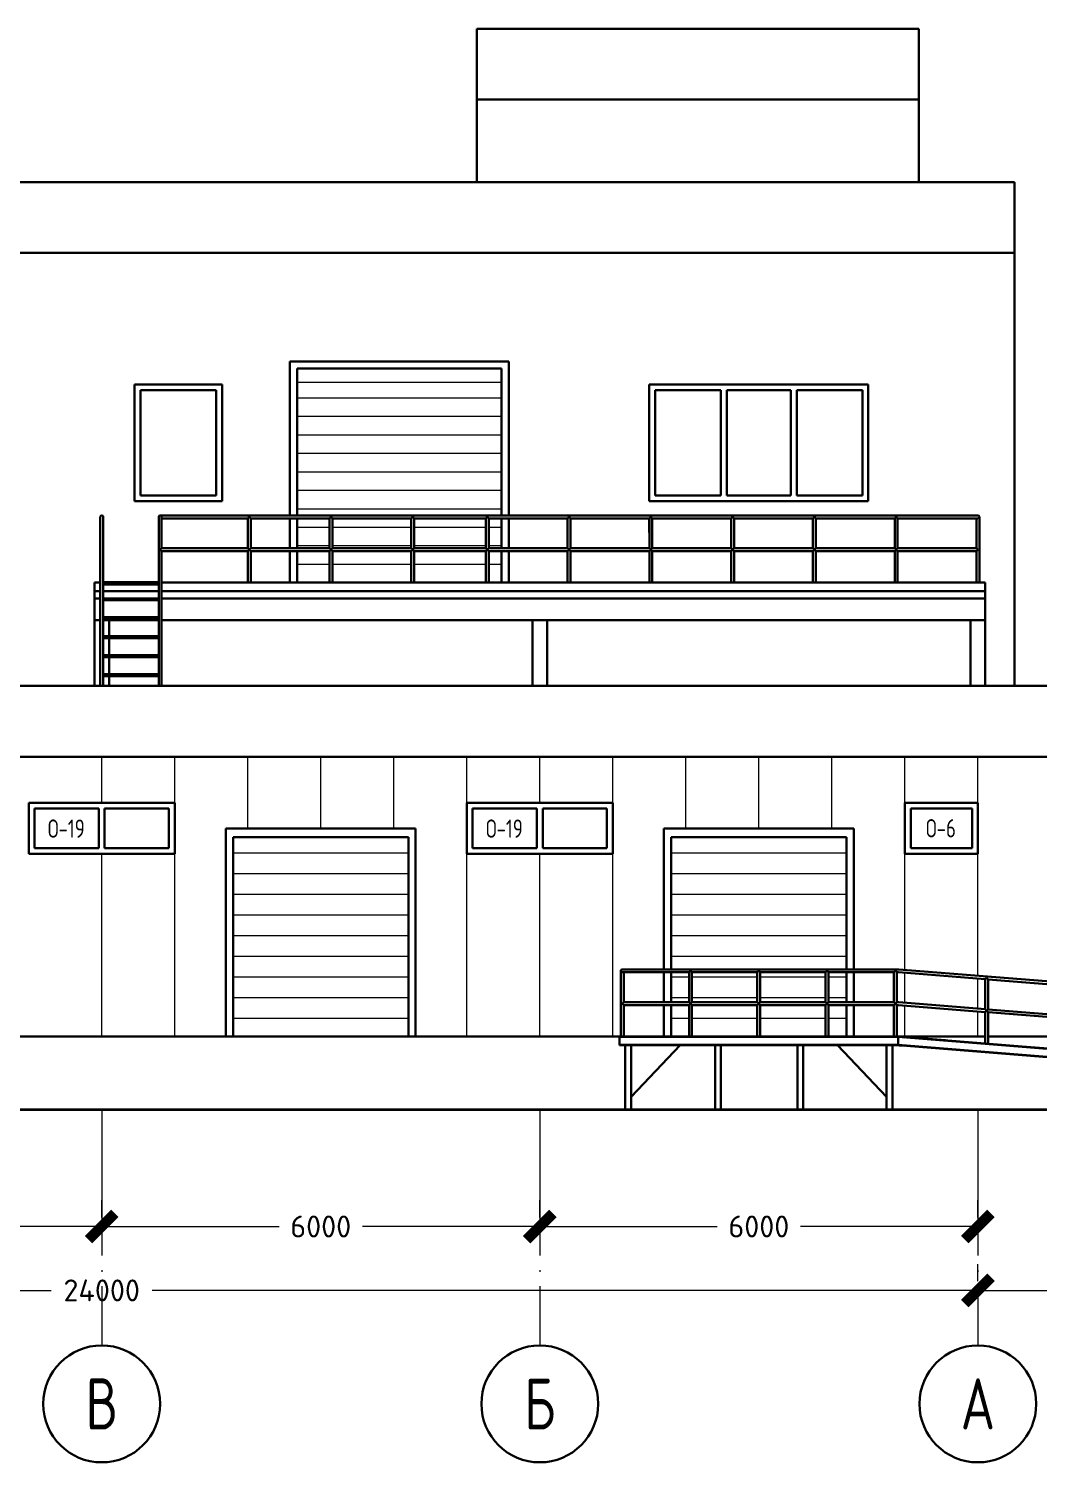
# Model space of a CAD drawing. Extents: x -965262 to 1142518, y -357520 to 71675.
# Drawn here: x -110634 to -103720, y -232809 to -222994 of the extents above; entities that cross this region are included whole.
import ezdxf

# ---------------------------------------------------------------- set-up
doc = ezdxf.new("R2010")
doc.units = 0
doc.header["$LTSCALE"] = 10
doc.linetypes.add('DOTE', pattern=[2.42, 2, -0.2, 0.02, -0.2])
doc.layers.get('0').update_dxf_attribs({"linetype": 'CONTINUOUS', "lineweight": 30})
doc.layers.get('Defpoints').update_dxf_attribs({"linetype": 'CONTINUOUS'})
doc.layers.add('DOTE', color=7, linetype='DOTE', lineweight=9)
doc.styles.add('GOST 2.304', font='isocpeur.ttf', dxfattribs={"width": 0.75, "height": 250})
doc.styles.get("Standard").update_dxf_attribs({"font": 'isocpeur.ttf', "height": 300})
doc.dimstyles.new('Standard_2', dxfattribs={"dimscale": 200, "dimtxt": 600, "dimasz": 1.8, "dimexe": 1.8, "dimexo": 0.625, "dimgap": 0.9, "dimtad": 0, "dimdec": 0, "dimzin": 0, "dimdsep": 46, "dimtxsty": 'Standard', "dimblk": 'ARCHTICK', "dimcen": 0.9, "dimclrd": 256, "dimclre": 256, "dimclrt": 256, "dimadec": 0, "dimazin": 0, "dimtfac": 1, "dimtdec": 0, "dimtofl": 0, "dimtmove": 0, "dimatfit": 3, "dimfxl": 1, "dimtolj": 1, "dimtzin": 0, "dimlwd": 15, "dimlwe": 15, "dimarcsym": 0})

# ---------------------------------------------------------------- blocks, each defined once
blk = doc.blocks.new('_ArchTick')
at = {"color": 0, "linetype": 'ByBlock', "lineweight": 0, "const_width": 0.4}
blk.add_lwpolyline([(-0.5, -0.5), (0.5, 0.5)], dxfattribs=at)
blk = doc.blocks.new('*D1625')
at = {"lineweight": 15, "transparency": 16777216}
for p, q in [((-127483, -19240), (-127483, -19005)), ((-116483, -19240), (-116483, -19005)), ((-127483, -19365), (-122598, -19365)), ((-116483, -19365), (-121368, -19365))]:
    blk.add_line(p, q, dxfattribs=at)
at = {"layer": 'Defpoints', "color": 0, "lineweight": 15, "transparency": 16777216}
for p in [(-127483, -19365, -1451), (-116483, -19365), (-116483, -19365)]:
    blk.add_point(p, dxfattribs=at)
at = {"lineweight": 15, "transparency": 16777216, "xscale": 360, "yscale": 360, "zscale": 360, "rotation": 180}
blk.add_blockref('_ArchTick', (-127483, -19365), dxfattribs=at)
at = {"lineweight": 15, "transparency": 16777216, "xscale": 360, "yscale": 360, "zscale": 360}
blk.add_blockref('_ArchTick', (-116483, -19365), dxfattribs=at)
at = {"lineweight": 15, "transparency": 16777216, "insert": (-121983, -19365), "char_height": 300, "attachment_point": 5}
blk.add_mtext('\\A1;11000', dxfattribs=at)
blk = doc.blocks.new('*D1626')
at = {"lineweight": 15, "transparency": 16777216}
for p, q in [((-133483, -18365), (-133483, -18130)), ((-127483, -18365), (-127483, -18130)), ((-133483, -18490), (-131053, -18490)), ((-127483, -18490), (-129913, -18490))]:
    blk.add_line(p, q, dxfattribs=at)
at = {"layer": 'Defpoints', "color": 0, "lineweight": 15, "transparency": 16777216}
for p in [(-133483, -18490), (-133483, -18490), (-127483, -18490)]:
    blk.add_point(p, dxfattribs=at)
at = {"lineweight": 15, "transparency": 16777216, "xscale": 360, "yscale": 360, "zscale": 360, "rotation": 180}
blk.add_blockref('_ArchTick', (-133483, -18490), dxfattribs=at)
at = {"lineweight": 15, "transparency": 16777216, "xscale": 360, "yscale": 360, "zscale": 360}
blk.add_blockref('_ArchTick', (-127483, -18490), dxfattribs=at)
at = {"lineweight": 15, "transparency": 16777216, "insert": (-130483, -18490), "char_height": 300, "attachment_point": 5}
blk.add_mtext('\\A1;6000', dxfattribs=at)
blk = doc.blocks.new('*D1627')
at = {"lineweight": 15, "transparency": 16777216}
for p, q in [((-139483, -18365), (-139483, -18130)), ((-133483, -18365), (-133483, -18130)), ((-139483, -18490), (-137053, -18490)), ((-133483, -18490), (-135913, -18490))]:
    blk.add_line(p, q, dxfattribs=at)
at = {"layer": 'Defpoints', "color": 0, "lineweight": 15, "transparency": 16777216}
for p in [(-139483, -18490), (-139483, -18490), (-133483, -18490, 1451)]:
    blk.add_point(p, dxfattribs=at)
at = {"lineweight": 15, "transparency": 16777216, "xscale": 360, "yscale": 360, "zscale": 360, "rotation": 180}
blk.add_blockref('_ArchTick', (-139483, -18490), dxfattribs=at)
at = {"lineweight": 15, "transparency": 16777216, "xscale": 360, "yscale": 360, "zscale": 360}
blk.add_blockref('_ArchTick', (-133483, -18490), dxfattribs=at)
at = {"lineweight": 15, "transparency": 16777216, "insert": (-136483, -18490), "char_height": 300, "attachment_point": 5}
blk.add_mtext('\\A1;6000', dxfattribs=at)
blk = doc.blocks.new('*D1628')
at = {"lineweight": 15, "transparency": 16777216}
for p, q in [((-145483, -18365), (-145483, -18130)), ((-139483, -18365), (-139483, -18130)), ((-145483, -18490), (-143053, -18490)), ((-139483, -18490), (-141913, -18490))]:
    blk.add_line(p, q, dxfattribs=at)
at = {"layer": 'Defpoints', "color": 0, "lineweight": 15, "transparency": 16777216}
for p in [(-145483, -18490), (-145483, -18490), (-139483, -18490, 1451)]:
    blk.add_point(p, dxfattribs=at)
at = {"lineweight": 15, "transparency": 16777216, "xscale": 360, "yscale": 360, "zscale": 360, "rotation": 180}
blk.add_blockref('_ArchTick', (-145483, -18490), dxfattribs=at)
at = {"lineweight": 15, "transparency": 16777216, "xscale": 360, "yscale": 360, "zscale": 360}
blk.add_blockref('_ArchTick', (-139483, -18490), dxfattribs=at)
at = {"lineweight": 15, "transparency": 16777216, "insert": (-142483, -18490), "char_height": 300, "attachment_point": 5}
blk.add_mtext('\\A1;6000', dxfattribs=at)
blk = doc.blocks.new('*D1631')
at = {"lineweight": 15, "transparency": 16777216}
for p, q in [((-151483, -19240), (-151483, -19005)), ((-127483, -19240), (-127483, -19005)), ((-151483, -19365), (-140173, -19365)), ((-127483, -19365), (-138793, -19365))]:
    blk.add_line(p, q, dxfattribs=at)
at = {"layer": 'Defpoints', "color": 0, "lineweight": 15, "transparency": 16777216}
for p in [(-151483, -19365), (-151483, -19365), (-127483, -19365)]:
    blk.add_point(p, dxfattribs=at)
at = {"lineweight": 15, "transparency": 16777216, "xscale": 360, "yscale": 360, "zscale": 360, "rotation": 180}
blk.add_blockref('_ArchTick', (-151483, -19365), dxfattribs=at)
at = {"lineweight": 15, "transparency": 16777216, "xscale": 360, "yscale": 360, "zscale": 360}
blk.add_blockref('_ArchTick', (-127483, -19365), dxfattribs=at)
at = {"lineweight": 15, "transparency": 16777216, "insert": (-139483, -19365), "char_height": 300, "attachment_point": 5}
blk.add_mtext('\\A1;24000', dxfattribs=at)
blk = doc.blocks.new('Фасад Н-А')
at = {"ltscale": 100}
for p, q in [((-134343.1, -2089, -3250.5), (-134343.1, -4189, -3250.5)), ((-128293.1, -2089, -3250.5), (-128293.1, -4189, -3250.5)), ((-127383.1, -15104, -3250.5), (-127363.1, -15085.6, -3250.5)), ((-127343.1, -15107.2, -3250.5), (-127363.1, -15085.6, -3250.5)), ((-127383.1, -15513.9, -3250.5), (-127363.1, -15535.6, -3250.5)), ((-127383.1, -15554, -3250.5), (-127363.1, -15535.6, -3250.5)), ((-127363.1, -15535.6, -3250.5), (-127343.1, -15517.1, -3250.5)), ((-127343.1, -15557.2, -3250.5), (-127363.1, -15535.6, -3250.5))]:
    blk.add_line(p, q, dxfattribs=at)
for p, q in [((-128293.1, -2089, -3250.5), (-134343.1, -2089, -3250.5)), ((-128293.1, -3059, -3250.5), (-134343.1, -3059, -3250.5)), ((-126982.3, -4189, -3250.5), (-151882.3, -4189, -3250.5)), ((-126982.3, -4189, -3250.5), (-126982.3, -11089, -3250.5)), ((-126982.3, -5159, -3250.5), (-151882.3, -5159, -3250.5)), ((-133908.1, -6644, -3250.5), (-136908.1, -6644, -3250.5)), ((-134008.1, -6744, -3250.5), (-136808.1, -6744, -3250.5)), ((-139033.1, -8559, -3250.5), (-139033.1, -6959, -3250.5)), ((-139033.1, -6959, -3250.5), (-137833.1, -6959, -3250.5)), ((-138953.1, -7039, -3250.5), (-137913.1, -7039, -3250.5)), ((-138953.1, -8479, -3250.5), (-138953.1, -7039, -3250.5)), ((-137913.1, -7039, -3250.5), (-137913.1, -8479, -3250.5)), ((-137833.1, -6959, -3250.5), (-137833.1, -8559, -3250.5)), ((-131983.3, -6959, -3250.5), (-131983.3, -8559, -3250.5)), ((-131983.3, -6959, -3250.5), (-128983.3, -6959, -3250.5)), ((-131903.3, -7039, -3250.5), (-131003.3, -7039, -3250.5)), ((-131903.3, -7039, -3250.5), (-131903.3, -8479, -3250.5)), ((-131003.3, -7039, -3250.5), (-131003.3, -8479, -3250.5)), ((-130923.3, -7039, -3250.5), (-130043.3, -7039, -3250.5)), ((-130923.3, -7039, -3250.5), (-130923.3, -8479, -3250.5)), ((-130043.3, -7039, -3250.5), (-130043.3, -8479, -3250.5)), ((-129963.3, -7039, -3250.5), (-129063.3, -7039, -3250.5)), ((-129963.3, -7039, -3250.5), (-129963.3, -8479, -3250.5)), ((-129063.3, -7039, -3250.5), (-129063.3, -8479, -3250.5)), ((-128983.3, -6959, -3250.5), (-128983.3, -8559, -3250.5)), ((-137833.1, -8559, -3250.5), (-139033.1, -8559, -3250.5)), ((-131983.3, -8559, -3250.5), (-128983.3, -8559, -3250.5)), ((-131903.3, -8479, -3250.5), (-131003.3, -8479, -3250.5)), ((-130923.3, -8479, -3250.5), (-130043.3, -8479, -3250.5)), ((-129963.3, -8479, -3250.5), (-129063.3, -8479, -3250.5)), ((-127482.3, -8754, -3250.5), (-138682.3, -8754, -3250.5)), ((-138662.3, -8794, -3250.5), (-137482.3, -8794, -3250.5)), ((-137442.3, -8794, -3250.5), (-136362.3, -8794, -3250.5)), ((-136322.3, -8794, -3250.5), (-135242.3, -8794, -3250.5)), ((-135202.3, -8794, -3250.5), (-134222.3, -8794, -3250.5)), ((-134182.3, -8794, -3250.5), (-133102.3, -8794, -3250.5)), ((-133062.3, -8794, -3250.5), (-131982.3, -8794, -3250.5)), ((-131983.3, -8794, -3250.5), (-131983.3, -8989, -3250.5)), ((-131942.3, -8794, -3250.5), (-130862.3, -8794, -3250.5)), ((-130822.3, -8794, -3250.5), (-129742.3, -8794, -3250.5)), ((-129702.3, -8794, -3250.5), (-128622.3, -8794, -3250.5)), ((-128582.3, -8794, -3250.5), (-127482.3, -8794, -3250.5)), ((-131983.3, -8989, -3250.5), (-131982.3, -8989, -3250.5)), ((-137482.3, -9204, -3250.5), (-138662.3, -9204, -3250.5)), ((-136362.3, -9204, -3250.5), (-137442.3, -9204, -3250.5)), ((-135242.3, -9204, -3250.5), (-136322.3, -9204, -3250.5)), ((-134222.3, -9204, -3250.5), (-135202.3, -9204, -3250.5)), ((-133102.3, -9204, -3250.5), (-134182.3, -9204, -3250.5)), ((-131982.3, -9204, -3250.5), (-133062.3, -9204, -3250.5)), ((-130862.3, -9204, -3250.5), (-131942.3, -9204, -3250.5)), ((-129742.3, -9204, -3250.5), (-130822.3, -9204, -3250.5)), ((-128622.3, -9204, -3250.5), (-129702.3, -9204, -3250.5)), ((-127502.3, -9204, -3250.5), (-128582.3, -9204, -3250.5)), ((-138662.3, -9244, -3250.5), (-137482.3, -9244, -3250.5)), ((-137442.3, -9244, -3250.5), (-136362.3, -9244, -3250.5)), ((-136322.3, -9244, -3250.5), (-135242.3, -9244, -3250.5)), ((-135202.3, -9244, -3250.5), (-134222.3, -9244, -3250.5)), ((-134182.3, -9244, -3250.5), (-133102.3, -9244, -3250.5)), ((-133062.3, -9244, -3250.5), (-131982.3, -9244, -3250.5)), ((-131942.3, -9244, -3250.5), (-130862.3, -9244, -3250.5)), ((-130822.3, -9244, -3250.5), (-129742.3, -9244, -3250.5)), ((-129702.3, -9244, -3250.5), (-128622.3, -9244, -3250.5)), ((-128582.3, -9244, -3250.5), (-127502.3, -9244, -3250.5)), ((-139502.3, -9674, -3250.5), (-139582.3, -9674, -3250.5)), ((-139582.3, -9674, -3250.5), (-139582.3, -9889, -3250.5)), ((-139582.3, -9789, -3250.5), (-139502.3, -9789, -3250.5)), ((-138702.3, -9669, -3250.5), (-139462.3, -9669, -3250.5)), ((-138702.3, -9674, -3250.5), (-139462.3, -9674, -3250.5)), ((-138702.3, -9674, -3250.5), (-139462.3, -9674, -3250.5)), ((-138702.3, -9699, -3250.5), (-139462.3, -9699, -3250.5)), ((-139462.3, -9789, -3250.5), (-138702.3, -9789, -3250.5)), ((-127382.3, -9674, -3250.5), (-138662.3, -9674, -3250.5)), ((-138662.3, -9789, -3250.5), (-127382.3, -9789, -3250.5)), ((-127382.3, -9889, -3250.5), (-127382.3, -9674, -3250.5)), ((-139502.3, -9889, -3250.5), (-139582.3, -9889, -3250.5)), ((-139582.3, -11089, -3250.5), (-139582.3, -9889, -3250.5)), ((-139582.3, -9889, -3250.5), (-139502.3, -9889, -3250.5)), ((-138702.3, -9889, -3250.5), (-139462.3, -9889, -3250.5)), ((-139462.3, -9889, -3250.5), (-138702.3, -9889, -3250.5)), ((-138702.3, -9914, -3250.5), (-139462.3, -9914, -3250.5)), ((-127382.3, -9889, -3250.5), (-138662.3, -9889, -3250.5)), ((-138662.3, -9889, -3250.5), (-127382.3, -9889, -3250.5)), ((-127382.3, -11089, -3250.5), (-127382.3, -9889, -3250.5)), ((-139502.3, -10189, -3250.5), (-139582.3, -10189, -3250.5)), ((-138702.3, -10149, -3250.5), (-139462.3, -10149, -3250.5)), ((-138702.3, -10174, -3250.5), (-139462.3, -10174, -3250.5)), ((-138702.3, -10189, -3250.5), (-139462.3, -10189, -3250.5)), ((-139382.3, -10409, -3250.5), (-139382.3, -10189, -3250.5)), ((-127382.3, -10189, -3250.5), (-138662.3, -10189, -3250.5)), ((-133582.3, -11089, -3250.5), (-133582.3, -10189, -3250.5)), ((-133382.3, -11089, -3250.5), (-133382.3, -10189, -3250.5)), ((-127582.3, -11089, -3250.5), (-127582.3, -10189, -3250.5)), ((-138702.3, -10409, -3250.5), (-139462.3, -10409, -3250.5)), ((-138702.3, -10434, -3250.5), (-139462.3, -10434, -3250.5)), ((-139382.3, -10669, -3250.5), (-139382.3, -10434, -3250.5)), ((-138702.3, -10669, -3250.5), (-139462.3, -10669, -3250.5)), ((-138702.3, -10694, -3250.5), (-139462.3, -10694, -3250.5)), ((-139382.3, -10929, -3250.5), (-139382.3, -10694, -3250.5)), ((-138702.3, -10929, -3250.5), (-139462.3, -10929, -3250.5)), ((-138702.3, -10954, -3250.5), (-139462.3, -10954, -3250.5)), ((-139382.3, -11089, -3250.5), (-139382.3, -10954, -3250.5)), ((-140483.1, -13388.7, -3250.5), (-140483.1, -12688.7, -3250.5)), ((-140483.1, -12688.7, -3250.5), (-140483.1, -13388.7, -3250.5)), ((-139483.1, -12688.7, -3250.5), (-138483.1, -12688.7, -3250.5)), ((-138483.1, -12688.7, -3250.5), (-138483.1, -13388.7, -3250.5)), ((-138483.1, -12688.7, -3250.5), (-138483.1, -13388.7, -3250.5)), ((-138483.1, -12688.7, -3250.5), (-138483.1, -13388.7, -3250.5)), ((-134483.1, -13388.7, -3250.5), (-134483.1, -12688.7, -3250.5)), ((-134483.1, -12688.7, -3250.5), (-134483.1, -13388.7, -3250.5)), ((-133483.1, -12688.7, -3250.5), (-132483.1, -12688.7, -3250.5)), ((-132483.1, -12688.7, -3250.5), (-132483.1, -13388.7, -3250.5)), ((-132483.1, -12688.7, -3250.5), (-132483.1, -13388.7, -3250.5)), ((-132483.1, -12688.7, -3250.5), (-132483.1, -13388.7, -3250.5)), ((-128483.1, -13388.7, -3250.5), (-128483.1, -12688.7, -3250.5)), ((-128483.1, -12688.7, -3250.5), (-127483.1, -12688.7, -3250.5)), ((-128483.1, -12688.7, -3250.5), (-128483.1, -13388.7, -3250.5)), ((-127483.1, -12688.7, -3250.5), (-127483.1, -13388.7, -3250.5)), ((-127483.1, -12688.7, -3250.5), (-127483.1, -13388.7, -3250.5)), ((-127483.1, -12688.7, -3250.5), (-127483.1, -13388.7, -3250.5)), ((-137783.1, -13039, -3250.5), (-137783.1, -15889, -3250.5)), ((-137783.1, -13039, -3250.5), (-137783.1, -15889, -3250.5)), ((-137783.1, -13039, -3250.5), (-137783.1, -15889, -3250.5)), ((-137783.1, -13039, -3250.5), (-135183.1, -13039, -3250.5)), ((-135183.1, -13039, -3250.5), (-135183.1, -15889, -3250.5)), ((-135183.1, -13039, -3250.5), (-135183.1, -15889, -3250.5)), ((-135183.1, -13039, -3250.5), (-135183.1, -15889, -3250.5)), ((-135183.1, -13039, -3250.5), (-135183.1, -15889, -3250.5)), ((-135183.1, -13039, -3250.5), (-135183.1, -15889, -3250.5)), ((-131783.1, -13039, -3250.5), (-131783.1, -14969, -3250.5)), ((-131783.1, -13039, -3250.5), (-131783.1, -14969, -3250.5)), ((-131783.1, -13039, -3250.5), (-131783.1, -14969, -3250.5)), ((-131783.1, -13039, -3250.5), (-129183.1, -13039, -3250.5)), ((-129183.1, -13039, -3250.5), (-129183.1, -14969, -3250.5)), ((-129183.1, -13039, -3250.5), (-129183.1, -14969, -3250.5)), ((-129183.1, -13039, -3250.5), (-129183.1, -14969, -3250.5)), ((-129183.1, -13039, -3250.5), (-129183.1, -14969, -3250.5)), ((-129183.1, -13039, -3250.5), (-129183.1, -14969, -3250.5)), ((-137683.1, -13157.6, -3250.5), (-137683.1, -15889, -3250.5)), ((-137683.1, -13157.6, -3250.5), (-135283.1, -13157.6, -3250.5)), ((-135283.1, -13157.6, -3250.5), (-135283.1, -15889, -3250.5)), ((-131683.1, -13157.6, -3250.5), (-131683.1, -14969, -3250.5)), ((-131683.1, -13157.6, -3250.5), (-129283.1, -13157.6, -3250.5)), ((-129283.1, -13157.6, -3250.5), (-129283.1, -14969, -3250.5)), ((-139483.1, -13388.7, -3250.5), (-140483.1, -13388.7, -3250.5)), ((-140483.1, -13388.7, -3250.5), (-139483.1, -13388.7, -3250.5)), ((-138483.1, -13388.7, -3250.5), (-139483.1, -13388.7, -3250.5)), ((-139483.1, -13388.7, -3250.5), (-138483.1, -13388.7, -3250.5)), ((-133483.1, -13388.7, -3250.5), (-134483.1, -13388.7, -3250.5)), ((-134483.1, -13388.7, -3250.5), (-133483.1, -13388.7, -3250.5)), ((-132483.1, -13388.7, -3250.5), (-133483.1, -13388.7, -3250.5)), ((-133483.1, -13388.7, -3250.5), (-132483.1, -13388.7, -3250.5)), ((-127483.1, -13388.7, -3250.5), (-128483.1, -13388.7, -3250.5)), ((-128483.1, -13388.7, -3250.5), (-127483.1, -13388.7, -3250.5)), ((-132353.5, -14969, -3250.5), (-128573.1, -14969, -3250.5)), ((-131438.5, -15009, -3250.5), (-132353.5, -15009, -3250.5)), ((-131783.1, -15009, -3250.5), (-131783.1, -15419, -3250.5)), ((-131783.1, -15009, -3250.5), (-131783.1, -15419, -3250.5)), ((-131783.1, -15009, -3250.5), (-131783.1, -15419, -3250.5)), ((-131683.1, -15009, -3250.5), (-131683.1, -15419, -3250.5)), ((-130503.5, -15009, -3250.5), (-131398.5, -15009, -3250.5)), ((-129568.5, -15009, -3250.5), (-130463.5, -15009, -3250.5)), ((-128633.1, -15009, -3250.5), (-129528.5, -15009, -3250.5)), ((-129283.1, -15009, -3250.5), (-129283.1, -15419, -3250.5)), ((-129183.1, -15009, -3250.5), (-129183.1, -15419, -3250.5)), ((-129183.1, -15009, -3250.5), (-129183.1, -15419, -3250.5)), ((-129183.1, -15009, -3250.5), (-129183.1, -15419, -3250.5)), ((-129183.1, -15009, -3250.5), (-129183.1, -15419, -3250.5)), ((-129183.1, -15009, -3250.5), (-129183.1, -15419, -3250.5)), ((-128573.1, -15009, -3250.5), (-128593.1, -15009, -3250.5)), ((-128569.9, -15009.1, -3250.5), (-127383.1, -15104, -3250.5)), ((-128566.7, -14969.2, -3250.5), (-116166.7, -15961.2, -3250.5)), ((-127343.1, -15107.2, -3250.5), (-126133.1, -15204, -3250.5)), ((-132333.5, -15419, -3250.5), (-131438.5, -15419, -3250.5)), ((-131438.5, -15459, -3250.5), (-132333.5, -15459, -3250.5)), ((-131783.1, -15459, -3250.5), (-131783.1, -15889, -3250.5)), ((-131783.1, -15459, -3250.5), (-131783.1, -15889, -3250.5)), ((-131783.1, -15459, -3250.5), (-131783.1, -15889, -3250.5)), ((-131683.1, -15459, -3250.5), (-131683.1, -15889, -3250.5)), ((-131398.5, -15419, -3250.5), (-130503.5, -15419, -3250.5)), ((-130503.5, -15459, -3250.5), (-131398.5, -15459, -3250.5)), ((-130463.5, -15419, -3250.5), (-129568.5, -15419, -3250.5)), ((-129568.5, -15459, -3250.5), (-130463.5, -15459, -3250.5)), ((-129528.5, -15419, -3250.5), (-128633.1, -15419, -3250.5)), ((-128633.1, -15459, -3250.5), (-129528.5, -15459, -3250.5)), ((-129283.1, -15459, -3250.5), (-129283.1, -15889, -3250.5)), ((-129183.1, -15459, -3250.5), (-129183.1, -15889, -3250.5)), ((-129183.1, -15459, -3250.5), (-129183.1, -15889, -3250.5)), ((-129183.1, -15459, -3250.5), (-129183.1, -15889, -3250.5)), ((-129183.1, -15459, -3250.5), (-129183.1, -15889, -3250.5)), ((-129183.1, -15459, -3250.5), (-129183.1, -15889, -3250.5)), ((-128593.1, -15419, -3250.5), (-128573.1, -15419, -3250.5)), ((-128573.1, -15459, -3250.5), (-128593.1, -15459, -3250.5)), ((-128569.9, -15459.1, -3250.5), (-127383.1, -15554, -3250.5)), ((-128566.7, -15419.2, -3250.5), (-127383.1, -15513.9, -3250.5)), ((-127343.1, -15517.1, -3250.5), (-126133.1, -15613.9, -3250.5)), ((-127343.1, -15557.2, -3250.5), (-126133.1, -15654, -3250.5)), ((-167497.9, -15889, -3250.5), (-127383.1, -15889, -3250.5)), ((-137783.1, -15889, -3250.5), (-135183.1, -15889, -3250.5)), ((-133093.1, -15889, -3250.5), (-130493.1, -15889, -3250.5)), ((-127343.1, -15889, -3250.5), (-126133.1, -15889, -3250.5))]:
    blk.add_line(p, q)
at = {"ltscale": 200}
for p, q in [((-136908.1, -6644, -3250.5), (-136908.1, -8754, -3250.5)), ((-133908.1, -6644, -3250.5), (-133908.1, -8754, -3250.5)), ((-136808.1, -6744, -3250.5), (-136808.1, -8754, -3250.5)), ((-134008.1, -6744, -3250.5), (-134008.1, -8754, -3250.5)), ((-136908.1, -8794, -3250.5), (-136908.1, -9204, -3250.5)), ((-136808.1, -8794, -3250.5), (-136808.1, -9204, -3250.5)), ((-134008.1, -8794, -3250.5), (-134008.1, -9204, -3250.5)), ((-133908.1, -8794, -3250.5), (-133908.1, -9204, -3250.5)), ((-136908.1, -9244, -3250.5), (-136908.1, -9674, -3250.5)), ((-136808.1, -9244, -3250.5), (-136808.1, -9674, -3250.5)), ((-134008.1, -9244, -3250.5), (-134008.1, -9674, -3250.5)), ((-133908.1, -9244, -3250.5), (-133908.1, -9674, -3250.5))]:
    blk.add_line(p, q, dxfattribs=at)
at = {"lineweight": 0}
for p, q in [((-136808.1, -6927.7, -3250.5), (-134008.1, -6927.7, -3250.5)), ((-136808.1, -7142.7, -3250.5), (-134008.1, -7142.7, -3250.5)), ((-136808.1, -7395.8, -3250.5), (-134008.1, -7395.8, -3250.5)), ((-136808.1, -7649, -3250.5), (-134008.1, -7649, -3250.5)), ((-136808.1, -7902.1, -3250.5), (-134008.1, -7902.1, -3250.5)), ((-136808.1, -8155.2, -3250.5), (-134008.1, -8155.2, -3250.5)), ((-136808.1, -8408.3, -3250.5), (-134008.1, -8408.3, -3250.5)), ((-136808.1, -8661.5, -3250.5), (-134008.1, -8661.5, -3250.5)), ((-136808.1, -8914.6, -3250.5), (-136362.3, -8914.6, -3250.5)), ((-136322.3, -8914.6, -3250.5), (-135242.3, -8914.6, -3250.5)), ((-135202.3, -8914.6, -3250.5), (-134222.3, -8914.6, -3250.5)), ((-134182.3, -8914.6, -3250.5), (-134008.1, -8914.6, -3250.5)), ((-136808.1, -9167.7, -3250.5), (-136362.3, -9167.7, -3250.5)), ((-136322.3, -9167.7, -3250.5), (-135242.3, -9167.7, -3250.5)), ((-135202.3, -9167.7, -3250.5), (-134222.3, -9167.7, -3250.5)), ((-134182.3, -9167.7, -3250.5), (-134008.1, -9167.7, -3250.5)), ((-136808.1, -9420.8, -3250.5), (-136362.3, -9420.8, -3250.5)), ((-136322.3, -9420.8, -3250.5), (-135242.3, -9420.8, -3250.5)), ((-135202.3, -9420.8, -3250.5), (-134222.3, -9420.8, -3250.5)), ((-134182.3, -9420.8, -3250.5), (-134008.1, -9420.8, -3250.5)), ((-137683.1, -13372, -3250.5), (-135283.1, -13372, -3250.5)), ((-131683.1, -13372, -3250.5), (-129283.1, -13372, -3250.5)), ((-137683.1, -13654.9, -3250.5), (-135283.1, -13654.9, -3250.5)), ((-131683.1, -13654.9, -3250.5), (-129283.1, -13654.9, -3250.5)), ((-137683.1, -13937.9, -3250.5), (-135283.1, -13937.9, -3250.5)), ((-131683.1, -13937.9, -3250.5), (-129283.1, -13937.9, -3250.5)), ((-137683.1, -14220.9, -3250.5), (-135283.1, -14220.9, -3250.5)), ((-131683.1, -14220.9, -3250.5), (-129283.1, -14220.9, -3250.5)), ((-137683.1, -14503.9, -3250.5), (-135283.1, -14503.9, -3250.5)), ((-131683.1, -14503.9, -3250.5), (-129283.1, -14503.9, -3250.5)), ((-137683.1, -14786.9, -3250.5), (-135283.1, -14786.9, -3250.5)), ((-131683.1, -14786.9, -3250.5), (-129283.1, -14786.9, -3250.5)), ((-137683.1, -15069.9, -3250.5), (-135283.1, -15069.9, -3250.5)), ((-131683.1, -15069.9, -3250.5), (-131438.5, -15069.9, -3250.5)), ((-131398.5, -15069.9, -3250.5), (-130503.5, -15069.9, -3250.5)), ((-130463.5, -15069.9, -3250.5), (-129568.5, -15069.9, -3250.5)), ((-129528.5, -15069.9, -3250.5), (-129283.1, -15069.9, -3250.5)), ((-137683.1, -15352.9, -3250.5), (-135283.1, -15352.9, -3250.5)), ((-131683.1, -15352.9, -3250.5), (-131438.5, -15352.9, -3250.5)), ((-131398.5, -15352.9, -3250.5), (-130503.5, -15352.9, -3250.5)), ((-130463.5, -15352.9, -3250.5), (-129568.5, -15352.9, -3250.5)), ((-129528.5, -15352.9, -3250.5), (-129283.1, -15352.9, -3250.5)), ((-137683.1, -15635.8, -3250.5), (-135283.1, -15635.8, -3250.5)), ((-131683.1, -15635.8, -3250.5), (-131438.5, -15635.8, -3250.5)), ((-131398.5, -15635.8, -3250.5), (-130503.5, -15635.8, -3250.5)), ((-130463.5, -15635.8, -3250.5), (-129568.5, -15635.8, -3250.5)), ((-129528.5, -15635.8, -3250.5), (-129283.1, -15635.8, -3250.5))]:
    blk.add_line(p, q, dxfattribs=at)
at = {"ltscale": 0.3}
for p, q in [((-137913.1, -8479, -3250.5), (-138953.1, -8479, -3250.5)), ((-140483.1, -13388.7, -3250.5), (-140483.1, -12688.7, -3250.5)), ((-140483.1, -12688.7, -3250.5), (-139483.1, -12688.7, -3250.5)), ((-139483.1, -12688.7, -3250.5), (-138483.1, -12688.7, -3250.5)), ((-134483.1, -13388.7, -3250.5), (-134483.1, -12688.7, -3250.5)), ((-134483.1, -12688.7, -3250.5), (-133483.1, -12688.7, -3250.5)), ((-133483.1, -12688.7, -3250.5), (-132483.1, -12688.7, -3250.5)), ((-128483.1, -13388.7, -3250.5), (-128483.1, -12688.7, -3250.5)), ((-128483.1, -12688.7, -3250.5), (-127483.1, -12688.7, -3250.5)), ((-140403.1, -12768.7, -3250.5), (-139523.1, -12768.7, -3250.5)), ((-140403.1, -13308.7, -3250.5), (-140403.1, -12768.7, -3250.5)), ((-139523.1, -12768.7, -3250.5), (-139523.1, -13308.7, -3250.5)), ((-139443.1, -12768.7, -3250.5), (-138563.1, -12768.7, -3250.5)), ((-139443.1, -13308.7, -3250.5), (-139443.1, -12768.7, -3250.5)), ((-138563.1, -12768.7, -3250.5), (-138563.1, -13308.7, -3250.5)), ((-134403.1, -12768.7, -3250.5), (-133523.1, -12768.7, -3250.5)), ((-134403.1, -13308.7, -3250.5), (-134403.1, -12768.7, -3250.5)), ((-133523.1, -12768.7, -3250.5), (-133523.1, -13308.7, -3250.5)), ((-133443.1, -12768.7, -3250.5), (-132563.1, -12768.7, -3250.5)), ((-133443.1, -13308.7, -3250.5), (-133443.1, -12768.7, -3250.5)), ((-132563.1, -12768.7, -3250.5), (-132563.1, -13308.7, -3250.5)), ((-128403.1, -12768.7, -3250.5), (-127563.1, -12768.7, -3250.5)), ((-128403.1, -13308.7, -3250.5), (-128403.1, -12768.7, -3250.5)), ((-127563.1, -12768.7, -3250.5), (-127563.1, -13308.7, -3250.5)), ((-140403.1, -13308.7, -3250.5), (-139523.1, -13308.7, -3250.5)), ((-139443.1, -13308.7, -3250.5), (-138563.1, -13308.7, -3250.5)), ((-134403.1, -13308.7, -3250.5), (-133523.1, -13308.7, -3250.5)), ((-133443.1, -13308.7, -3250.5), (-132563.1, -13308.7, -3250.5)), ((-128403.1, -13308.7, -3250.5), (-127563.1, -13308.7, -3250.5)), ((-140483.1, -13388.7, -3250.5), (-139483.1, -13388.7, -3250.5)), ((-139483.1, -13388.7, -3250.5), (-138483.1, -13388.7, -3250.5)), ((-134483.1, -13388.7, -3250.5), (-133483.1, -13388.7, -3250.5)), ((-133483.1, -13388.7, -3250.5), (-132483.1, -13388.7, -3250.5)), ((-128483.1, -13388.7, -3250.5), (-127483.1, -13388.7, -3250.5)), ((-137783.1, -15889, -3250.5), (-135183.1, -15889, -3250.5)), ((-133482.3, -15889, -3250.5), (-130492.3, -15889, -3250.5)), ((-130492.3, -15889, -3250.5), (-129032.3, -15889, -3250.5))]:
    blk.add_line(p, q, dxfattribs=at)
at = {"ltscale": 15}
for p, q in [((-139502.3, -8774, -3250.5), (-139502.3, -11089, -3250.5)), ((-139462.3, -8774, -3250.5), (-139462.3, -11089, -3250.5)), ((-138702.3, -8774, -3250.5), (-138702.3, -11089, -3250.5)), ((-138662.3, -8774, -3250.5), (-138662.3, -9204, -3250.5)), ((-137482.3, -8794, -3250.5), (-137462.3, -8774, -3250.5)), ((-137482.3, -8794, -3250.5), (-137482.3, -9204, -3250.5)), ((-137442.3, -8794, -3250.5), (-137462.3, -8774, -3250.5)), ((-137442.3, -8794, -3250.5), (-137442.3, -9204, -3250.5)), ((-136362.3, -8794, -3250.5), (-136342.3, -8774, -3250.5)), ((-136362.3, -8794, -3250.5), (-136362.3, -9204, -3250.5)), ((-136322.3, -8794, -3250.5), (-136342.3, -8774, -3250.5)), ((-136322.3, -8794, -3250.5), (-136322.3, -9204, -3250.5)), ((-135242.3, -8794, -3250.5), (-135222.3, -8774, -3250.5)), ((-135242.3, -8794, -3250.5), (-135242.3, -9204, -3250.5)), ((-135202.3, -8794, -3250.5), (-135222.3, -8774, -3250.5)), ((-135202.3, -8794, -3250.5), (-135202.3, -9204, -3250.5)), ((-134222.3, -8794, -3250.5), (-134202.3, -8774, -3250.5)), ((-134222.3, -8794, -3250.5), (-134222.3, -9204, -3250.5)), ((-134182.3, -8794, -3250.5), (-134202.3, -8774, -3250.5)), ((-134182.3, -8794, -3250.5), (-134182.3, -9204, -3250.5)), ((-133102.3, -8794, -3250.5), (-133082.3, -8774, -3250.5)), ((-133102.3, -8794, -3250.5), (-133102.3, -9204, -3250.5)), ((-133062.3, -8794, -3250.5), (-133082.3, -8774, -3250.5)), ((-133062.3, -8794, -3250.5), (-133062.3, -9204, -3250.5)), ((-131982.3, -8794, -3250.5), (-131962.3, -8774, -3250.5)), ((-131982.3, -8794, -3250.5), (-131982.3, -9204, -3250.5)), ((-131942.3, -8794, -3250.5), (-131962.3, -8774, -3250.5)), ((-131942.3, -8794, -3250.5), (-131942.3, -9204, -3250.5)), ((-130862.3, -8794, -3250.5), (-130842.3, -8774, -3250.5)), ((-130862.3, -8794, -3250.5), (-130862.3, -9204, -3250.5)), ((-130822.3, -8794, -3250.5), (-130842.3, -8774, -3250.5)), ((-130822.3, -8794, -3250.5), (-130822.3, -9204, -3250.5)), ((-129742.3, -8794, -3250.5), (-129722.3, -8774, -3250.5)), ((-129742.3, -8794, -3250.5), (-129742.3, -9204, -3250.5)), ((-129702.3, -8794, -3250.5), (-129722.3, -8774, -3250.5)), ((-129702.3, -8794, -3250.5), (-129702.3, -9204, -3250.5)), ((-128622.3, -8794, -3250.5), (-128602.3, -8774, -3250.5)), ((-128622.3, -8794, -3250.5), (-128622.3, -9204, -3250.5)), ((-128582.3, -8794, -3250.5), (-128602.3, -8774, -3250.5)), ((-128582.3, -8794, -3250.5), (-128582.3, -9204, -3250.5)), ((-127502.3, -8794, -3250.5), (-127502.3, -9204, -3250.5)), ((-127462.3, -8774, -3250.5), (-127462.3, -9674, -3250.5)), ((-138662.3, -9204, -3250.5), (-138682.3, -9224, -3250.5)), ((-138662.3, -9244, -3250.5), (-138682.3, -9224, -3250.5)), ((-137482.3, -9204, -3250.5), (-137462.3, -9224, -3250.5)), ((-137482.3, -9244, -3250.5), (-137462.3, -9224, -3250.5)), ((-137442.3, -9204, -3250.5), (-137462.3, -9224, -3250.5)), ((-137442.3, -9244, -3250.5), (-137462.3, -9224, -3250.5)), ((-136362.3, -9204, -3250.5), (-136342.3, -9224, -3250.5)), ((-136362.3, -9244, -3250.5), (-136342.3, -9224, -3250.5)), ((-136322.3, -9204, -3250.5), (-136342.3, -9224, -3250.5)), ((-136322.3, -9244, -3250.5), (-136342.3, -9224, -3250.5)), ((-135242.3, -9204, -3250.5), (-135222.3, -9224, -3250.5)), ((-135242.3, -9244, -3250.5), (-135222.3, -9224, -3250.5)), ((-135202.3, -9204, -3250.5), (-135222.3, -9224, -3250.5)), ((-135202.3, -9244, -3250.5), (-135222.3, -9224, -3250.5)), ((-134222.3, -9204, -3250.5), (-134202.3, -9224, -3250.5)), ((-134222.3, -9244, -3250.5), (-134202.3, -9224, -3250.5)), ((-134182.3, -9204, -3250.5), (-134202.3, -9224, -3250.5)), ((-134182.3, -9244, -3250.5), (-134202.3, -9224, -3250.5)), ((-133102.3, -9204, -3250.5), (-133082.3, -9224, -3250.5)), ((-133102.3, -9244, -3250.5), (-133082.3, -9224, -3250.5)), ((-133062.3, -9204, -3250.5), (-133082.3, -9224, -3250.5)), ((-133062.3, -9244, -3250.5), (-133082.3, -9224, -3250.5)), ((-131982.3, -9204, -3250.5), (-131962.3, -9224, -3250.5)), ((-131982.3, -9244, -3250.5), (-131962.3, -9224, -3250.5)), ((-131942.3, -9204, -3250.5), (-131962.3, -9224, -3250.5)), ((-131942.3, -9244, -3250.5), (-131962.3, -9224, -3250.5)), ((-130862.3, -9204, -3250.5), (-130842.3, -9224, -3250.5)), ((-130862.3, -9244, -3250.5), (-130842.3, -9224, -3250.5)), ((-130822.3, -9204, -3250.5), (-130842.3, -9224, -3250.5)), ((-130822.3, -9244, -3250.5), (-130842.3, -9224, -3250.5)), ((-129742.3, -9204, -3250.5), (-129722.3, -9224, -3250.5)), ((-129742.3, -9244, -3250.5), (-129722.3, -9224, -3250.5)), ((-129702.3, -9204, -3250.5), (-129722.3, -9224, -3250.5)), ((-129702.3, -9244, -3250.5), (-129722.3, -9224, -3250.5)), ((-128622.3, -9204, -3250.5), (-128602.3, -9224, -3250.5)), ((-128622.3, -9244, -3250.5), (-128602.3, -9224, -3250.5)), ((-128582.3, -9204, -3250.5), (-128602.3, -9224, -3250.5)), ((-128582.3, -9244, -3250.5), (-128602.3, -9224, -3250.5)), ((-127502.3, -9204, -3250.5), (-127482.3, -9224, -3250.5)), ((-127502.3, -9244, -3250.5), (-127482.3, -9224, -3250.5)), ((-138662.3, -9244, -3250.5), (-138662.3, -11089, -3250.5)), ((-137482.3, -9244, -3250.5), (-137482.3, -9674, -3250.5)), ((-137442.3, -9244, -3250.5), (-137442.3, -9674, -3250.5)), ((-136362.3, -9244, -3250.5), (-136362.3, -9674, -3250.5)), ((-136322.3, -9244, -3250.5), (-136322.3, -9674, -3250.5)), ((-135242.3, -9244, -3250.5), (-135242.3, -9674, -3250.5)), ((-135202.3, -9244, -3250.5), (-135202.3, -9674, -3250.5)), ((-134222.3, -9244, -3250.5), (-134222.3, -9674, -3250.5)), ((-134182.3, -9244, -3250.5), (-134182.3, -9674, -3250.5)), ((-133102.3, -9244, -3250.5), (-133102.3, -9674, -3250.5)), ((-133062.3, -9244, -3250.5), (-133062.3, -9674, -3250.5)), ((-131982.3, -9244, -3250.5), (-131982.3, -9674, -3250.5)), ((-131942.3, -9244, -3250.5), (-131942.3, -9674, -3250.5)), ((-130862.3, -9244, -3250.5), (-130862.3, -9674, -3250.5)), ((-130822.3, -9244, -3250.5), (-130822.3, -9674, -3250.5)), ((-129742.3, -9244, -3250.5), (-129742.3, -9674, -3250.5)), ((-129702.3, -9244, -3250.5), (-129702.3, -9674, -3250.5)), ((-128622.3, -9244, -3250.5), (-128622.3, -9674, -3250.5)), ((-128582.3, -9244, -3250.5), (-128582.3, -9674, -3250.5)), ((-127502.3, -9244, -3250.5), (-127502.3, -9674, -3250.5)), ((-132373.5, -14989, -3250.5), (-132373.5, -15889, -3250.5)), ((-132333.5, -15009, -3250.5), (-132333.5, -15419, -3250.5)), ((-131438.5, -15009, -3250.5), (-131418.5, -14989, -3250.5)), ((-131438.5, -15009, -3250.5), (-131438.5, -15419, -3250.5)), ((-131398.5, -15009, -3250.5), (-131418.5, -14989, -3250.5)), ((-131398.5, -15009, -3250.5), (-131398.5, -15419, -3250.5)), ((-130503.5, -15009, -3250.5), (-130483.5, -14989, -3250.5)), ((-130503.5, -15009, -3250.5), (-130503.5, -15419, -3250.5)), ((-130463.5, -15009, -3250.5), (-130483.5, -14989, -3250.5)), ((-130463.5, -15009, -3250.5), (-130463.5, -15419, -3250.5)), ((-129568.5, -15009, -3250.5), (-129548.5, -14989, -3250.5)), ((-129568.5, -15009, -3250.5), (-129568.5, -15419, -3250.5)), ((-129528.5, -15009, -3250.5), (-129548.5, -14989, -3250.5)), ((-129528.5, -15009, -3250.5), (-129528.5, -15419, -3250.5)), ((-128633.1, -15009, -3250.5), (-128613.1, -14989, -3250.5)), ((-128633.1, -15009, -3250.5), (-128633.1, -15419, -3250.5)), ((-128593.1, -15009, -3250.5), (-128613.1, -14989, -3250.5)), ((-128593.1, -15009, -3250.5), (-128593.1, -15419, -3250.5)), ((-127383.1, -15104, -3250.5), (-127383.1, -15513.9, -3250.5)), ((-127343.1, -15107.2, -3250.5), (-127343.1, -15517.1, -3250.5)), ((-132333.5, -15419, -3250.5), (-132353.5, -15439, -3250.5)), ((-132333.5, -15459, -3250.5), (-132353.5, -15439, -3250.5)), ((-132333.5, -15459, -3250.5), (-132333.5, -15889, -3250.5)), ((-131438.5, -15419, -3250.5), (-131418.5, -15439, -3250.5)), ((-131438.5, -15459, -3250.5), (-131418.5, -15439, -3250.5)), ((-131438.5, -15459, -3250.5), (-131438.5, -15889, -3250.5)), ((-131398.5, -15419, -3250.5), (-131418.5, -15439, -3250.5)), ((-131398.5, -15459, -3250.5), (-131418.5, -15439, -3250.5)), ((-131398.5, -15459, -3250.5), (-131398.5, -15889, -3250.5)), ((-130503.5, -15419, -3250.5), (-130483.5, -15439, -3250.5)), ((-130503.5, -15459, -3250.5), (-130483.5, -15439, -3250.5)), ((-130503.5, -15459, -3250.5), (-130503.5, -15889, -3250.5)), ((-130463.5, -15419, -3250.5), (-130483.5, -15439, -3250.5)), ((-130463.5, -15459, -3250.5), (-130483.5, -15439, -3250.5)), ((-130463.5, -15459, -3250.5), (-130463.5, -15889, -3250.5)), ((-129568.5, -15419, -3250.5), (-129548.5, -15439, -3250.5)), ((-129568.5, -15459, -3250.5), (-129548.5, -15439, -3250.5)), ((-129568.5, -15459, -3250.5), (-129568.5, -15889, -3250.5)), ((-129528.5, -15419, -3250.5), (-129548.5, -15439, -3250.5)), ((-129528.5, -15459, -3250.5), (-129548.5, -15439, -3250.5)), ((-129528.5, -15459, -3250.5), (-129528.5, -15889, -3250.5)), ((-128633.1, -15419, -3250.5), (-128613.1, -15439, -3250.5)), ((-128633.1, -15459, -3250.5), (-128613.1, -15439, -3250.5)), ((-128633.1, -15459, -3250.5), (-128633.1, -15889, -3250.5)), ((-128593.1, -15419, -3250.5), (-128613.1, -15439, -3250.5)), ((-128593.1, -15459, -3250.5), (-128613.1, -15439, -3250.5)), ((-128593.1, -15459, -3250.5), (-128593.1, -15889, -3250.5)), ((-127383.1, -15554, -3250.5), (-127383.1, -15984.2, -3250.5)), ((-127343.1, -15557.2, -3250.5), (-127343.1, -15987.4, -3250.5))]:
    blk.add_line(p, q, dxfattribs=at)
at = {"ltscale": 2}
for p, q in [((-115673.1, -11089, -3250.5), (-188317.9, -11089, -3250.5)), ((-115673.1, -12059, -3250.5), (-188317.9, -12059, -3250.5))]:
    blk.add_line(p, q, dxfattribs=at)
at = {"lineweight": 0, "ltscale": 100}
for p, q in [((-139483.2, -12688.7, -3250.5), (-139483.2, -12059, -3250.5)), ((-138483.2, -15889, -3250.5), (-138483.2, -12059, -3250.5)), ((-137483.2, -13039, -3250.5), (-137483.2, -12059, -3250.5)), ((-136483.2, -13039, -3250.5), (-136483.2, -12059, -3250.5)), ((-135483.2, -13039, -3250.5), (-135483.2, -12059, -3250.5)), ((-134483.2, -15889, -3250.5), (-134483.2, -12059, -3250.5)), ((-133483.2, -12688.7, -3250.5), (-133483.2, -12059, -3250.5)), ((-132483.2, -15889, -3250.5), (-132483.2, -12059, -3250.5)), ((-131483.2, -13039, -3250.5), (-131483.2, -12059, -3250.5)), ((-130483.2, -13039, -3250.5), (-130483.2, -12059, -3250.5)), ((-129483.2, -13039, -3250.5), (-129483.2, -12059, -3250.5)), ((-128483.2, -14975.9, -3250.5), (-128483.2, -12059, -3250.5)), ((-127483.2, -15055.9, -3250.5), (-127483.2, -12059, -3250.5)), ((-139483.2, -15889, -3250.5), (-139483.2, -13388.7, -3250.5)), ((-133483.2, -15889, -3250.5), (-133483.2, -13388.7, -3250.5)), ((-128483.2, -15425.9, -3250.5), (-128483.2, -15016, -3250.5)), ((-127483.2, -15505.9, -3250.5), (-127483.2, -15096, -3250.5)), ((-128483.2, -15889, -3250.5), (-128483.2, -15466, -3250.5)), ((-127483.2, -15889, -3250.5), (-127483.2, -15546, -3250.5))]:
    blk.add_line(p, q, dxfattribs=at)
at = {"ltscale": 0.13}
for p, q in [((-128573.5, -15889, -3250.5), (-132393.5, -15889, -3250.5)), ((-132393.5, -15889, -3250.5), (-132393.5, -16009, -3250.5)), ((-132393.5, -15894, -3250.5), (-128573.5, -15894, -3250.5)), ((-128573.5, -15889, -3250.5), (-128573.5, -16009, -3250.5)), ((-128573.5, -15889, -3250.5), (-116073.5, -16889, -3250.5)), ((-128573.5, -15894, -3250.5), (-116136.2, -16889, -3250.5)), ((-128573.5, -15974, -3250.5), (-128573.5, -15894, -3250.5)), ((-132393.5, -16004, -3250.5), (-128573.5, -16004, -3250.5)), ((-128573.5, -16009, -3250.5), (-132393.5, -16009, -3250.5)), ((-132313.5, -16009, -3250.5), (-132313.5, -16889, -3250.5)), ((-132233.5, -16715.4, -3250.5), (-131562.4, -16008.6, -3250.5)), ((-132233.5, -16889, -3250.5), (-132233.5, -16009, -3250.5)), ((-131082.9, -16009, -3250.5), (-131082.9, -16889, -3250.5)), ((-131002.9, -16889, -3250.5), (-131002.9, -16009, -3250.5)), ((-129953.5, -16009, -3250.5), (-129953.5, -16889, -3250.5)), ((-129873.5, -16889, -3250.5), (-129873.5, -16009, -3250.5)), ((-128733.5, -16715.4, -3250.5), (-129404.6, -16008.6, -3250.5)), ((-128733.5, -16889, -3250.5), (-128733.5, -16009, -3250.5)), ((-128653.5, -16889, -3250.5), (-128653.5, -16009, -3250.5)), ((-128573.5, -16004, -3250.5), (-117511, -16889, -3250.5)), ((-128573.5, -16009, -3250.5), (-117573.7, -16889, -3250.5)), ((-128733.5, -16105, -3250.5), (-128733.5, -16105, -3250.5)), ((-128733.5, -16105, -3250.5), (-128733.5, -16105, -3250.5))]:
    blk.add_line(p, q, dxfattribs=at)
at = {"ltscale": 5}
for p, q in [((-128573.5, -15889, -3250.5), (-127925.6, -15940.8, -3250.5)), ((-128573.5, -16004, -3250.5), (-127925.6, -16055.8, -3250.5)), ((-126579.7, -16048.5, -3250.5), (-127227.7, -15996.6, -3250.5))]:
    blk.add_line(p, q, dxfattribs=at)
at = {"ltscale": 0.01}
for p, q in [((-128562.1, -15894.9, -3250.5), (-128482.3, -15900.9, -3250.5)), ((-128562.1, -16009.9, -3250.5), (-128482.3, -16015.9, -3250.5))]:
    blk.add_line(p, q, dxfattribs=at)
at = {"lineweight": 35}
blk.add_line((-170937.1, -16889, -3250.5), (-99809.6, -16889, -3250.5), dxfattribs=at)
at = {"ltscale": 15}
for centre, start, end in [((-139482.3, -8774, -3250.5), 0, 180), ((-138682.3, -8774, -3250.5), 0, 180), ((-127482.3, -8774, -3250.5), 270, 90), ((-132353.5, -14989, -3250.5), 90, 270)]:
    blk.add_arc(centre, 20, start, end, dxfattribs=at)
for centre, radius, end in [((-128573.1, -15049, -3250.5), 80, 90), ((-128573.1, -15049, -3250.5), 40, 90), ((-128573.1, -15499, -3250.5), 80, 90), ((-128573.1, -15499, -3250.5), 40, 90.00031)]:
    blk.add_arc(centre, radius, 85.42608, end)
at = {"layer": 'DOTE', "ltscale": 100}
for p, q in [((-139483.1, -16889, -3250.5), (-139483.1, -20119, -3250.5)), ((-133483.1, -16889, -3250.5), (-133483.1, -20119, -3250.5)), ((-127483.1, -16889, -3250.5), (-127483.1, -20119, -3250.5))]:
    blk.add_line(p, q, dxfattribs=at)
at = {"layer": 'DOTE', "linetype": 'Continuous', "lineweight": 30}
for centre in [(-139483.1, -20919, -3250.5), (-133483.1, -20919, -3250.5), (-127483.1, -20919, -3250.5)]:
    blk.add_circle(centre, 800, dxfattribs=at)
at = {"color": 5, "width": 0.75}
for s, p in [('О-19', (-140220.9, -13167.2, 8515.9)), ('О-19', (-134220.9, -13167.2, 8515.9)), ('О-6', (-128194.4, -13162.5, 8515.9))]:
    blk.add_text(s, height=250, dxfattribs=at).set_placement(p)
at = {"layer": 'DOTE', "linetype": 'Continuous', "lineweight": 30, "ltscale": 100, "char_height": 700, "width": 1600, "attachment_point": 5, "style": 'GOST 2.304'}
for s, insert in [('В', (-139483.1, -20919, -3250.5)), ('Б', (-133483.1, -20919, -3250.5)), ('А', (-127483.1, -20919, -3250.5))]:
    blk.add_mtext(s, dxfattribs=dict(at, insert=insert))
at = {"lineweight": 15}
for base, p1, p2, picture, middle in [((-145483.1, -18489.8, -3250.5), (-139483.1, -18489.8, -1799.3), (-145483.1, -18489.8, -3250.5), '*D1628', (-142483.1, -18489.8, -3250.5)), ((-139483.1, -18489.8, -3250.5), (-133483.1, -18489.8, -1799.3), (-139483.1, -18489.8, -3250.5), '*D1627', (-136483.1, -18489.8, -3250.5)), ((-133483.1, -18489.8, -3250.5), (-127483.1, -18489.8, -3250.5), (-133483.1, -18489.8, -3250.5), '*D1626', (-130483.1, -18489.8, -3250.5)), ((-151483.1, -19364.5, -1799.3), (-127483.1, -19364.5, -1799.3), (-151483.1, -19364.5, -1799.3), '*D1631', (-139483.1, -19364.5, -1799.3)), ((-116483.1, -19364.5, -1799.3), (-127483.1, -19364.5, -3250.5), (-116483.1, -19364.5, -1799.3), '*D1625', (-121983.1, -19364.5, -1799.3))]:
    dim = blk.add_linear_dim(base=base, p1=p1, p2=p2, angle=180, dimstyle='Standard_2', dxfattribs=at)
    dim.commit()
    dim.dimension.update_dxf_attribs({"geometry": picture, "text_midpoint": middle})

msp = doc.modelspace()

# ---------------------------------------------------------------- block references
at = {"lineweight": 15, "xscale": 0.5, "yscale": 0.5, "zscale": 0.5}
msp.add_blockref('Фасад Н-А', (-40392.6, -221949.1, -1634.5), dxfattribs=at)

doc.saveas('drawing.dxf')
